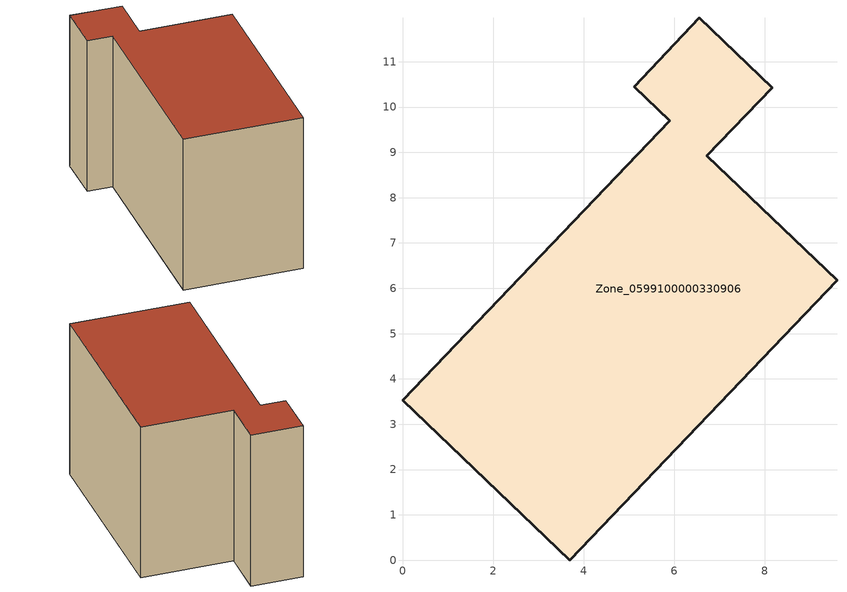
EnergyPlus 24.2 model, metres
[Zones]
Zone_0599100000330906
 floor ground (C_G): 5.11,10.45 6.55,11.97 8.16,10.43 6.72,8.92 9.59,6.18 3.69,0 0,3.53 5.9,9.7 z3.15
 wall outside (C_F): 3.69,0 9.59,6.18 6.72,8.92 8.16,10.43 6.55,11.97 5.11,10.45 5.9,9.7 0,3.53 3.69,0 z3.15:10.23
 roof outside (C_R): 8.16,10.43 6.55,11.97 5.11,10.45 5.9,9.7 0,3.53 3.69,0 9.59,6.18 6.72,8.92 z10.23
[BUILDING]
Pand.0599100000330906: North Axis=0; Terrain=City; Loads Convergence Tolerance Value=0.04; Temperature Convergence Tolerance Value=0.4; Solar Distribution=FullExterior; Maximum Number of Warmup Days=25; Minimum Number of Warmup Days=1
[Site:Location]
Rotterdam.The.Hague.AP_ZH_NLD Design_Conditions: Latitude=51.96; Longitude=4.45; Time Zone=1; Elevation=-4.5
[SITE:GROUNDTEMPERATURE:BUILDINGSURFACE]
18, 18, 18, 18, 18, 18, 18, 18, 18, 18, 18, 18
[MATERIAL] Thermal Absorptance=0.9; Solar Absorptance=0.7; Visible Absorptance=0.7
Name | Roughness | Thickness | Conductivity | Density | Specific Heat
G.TI.1975-1991 | MediumSmooth | 0.15 | 0.288461 | 540 | 1210
F.TI.1975-1991 | Rough | 0.3 | 0.230769 | 1920 | 840
R.TI.1975-1991 | MediumRough | 0.2 | 0.153846 | 1500 | 1000
[CONSTRUCTION]
C_G: G.TI.1975-1991
C_F: F.TI.1975-1991
C_R: R.TI.1975-1991
[ZONE]
Zone_0599100000330906: Type=1; Multiplier=1; Ceiling Height=Autocalculate; Volume=Autocalculate; Floor Area=autocalculate; Part of Total Floor Area=Yes
[ZONEINFILTRATION:DESIGNFLOWRATE]
Infil_Zone_0599100000330906: Zone or ZoneList or Space or SpaceList=Zone_0599100000330906; Schedule=AlwaysOn; Design Flow Rate Calculation Method=Flow/Area; Flow Rate per Floor Area=0.003; Constant Term Coefficient=1; Temperature Term Coefficient=0; Velocity Term Coefficient=0; Velocity Squared Term Coefficient=0
[HVACTEMPLATE:ZONE:IDEALLOADSAIRSYSTEM]
Zone_0599100000330906: Maximum Heating Supply Air Temperature=50; Minimum Cooling Supply Air Temperature=13; Maximum Heating Supply Air Humidity Ratio=0.0156; Minimum Cooling Supply Air Humidity Ratio=0.0077; Heating Limit=NoLimit; Cooling Limit=NoLimit; Dehumidification Control Type=ConstantSensibleHeatRatio; Cooling Sensible Heat Ratio=0.7; Dehumidification Setpoint=60; Humidification Control Type=None; Humidification Setpoint=30; Outdoor Air Method=None; Outdoor Air Flow Rate per Person=0.00944; Outdoor Air Flow Rate per Zone Floor Area=0; Outdoor Air Flow Rate per Zone=0; Demand Controlled Ventilation Type=None; Outdoor Air Economizer Type=NoEconomizer; Heat Recovery Type=None; Sensible Heat Recovery Effectiveness=0.7; Latent Heat Recovery Effectiveness=0.65
[ZONECONTROL:THERMOSTAT]
ThermostatControl_Zone_0599100000330906: Zone or ZoneList=Zone_0599100000330906; Control Type Schedule=DualSetpointControlType; Control 1=Thermostat_Zone_0599100000330906; Temperature Difference Between Cutout And Setpoint=0
[THERMOSTATSETPOINT:DUALSETPOINT]
Thermostat_Zone_0599100000330906: Heating Setpoint Temperature Schedule=HeatingSetpoint_Zone_0599100000330906; Cooling Setpoint Temperature Schedule=CoolingSetpoint_Zone_0599100000330906
[SCHEDULE:COMPACT]
HeatingSetpoint_Zone_0599100000330906: Through: 12/31, For: AllDays, Until: 24:00, 21
CoolingSetpoint_Zone_0599100000330906: Through: 12/31, For: AllDays, Until: 24:00, 24
DualSetpointControlType: Through: 12/31, For: AllDays, Until: 24:00, 4
AlwaysOn: Through: 12/31, For: AllDays, Until: 24:00, 1
